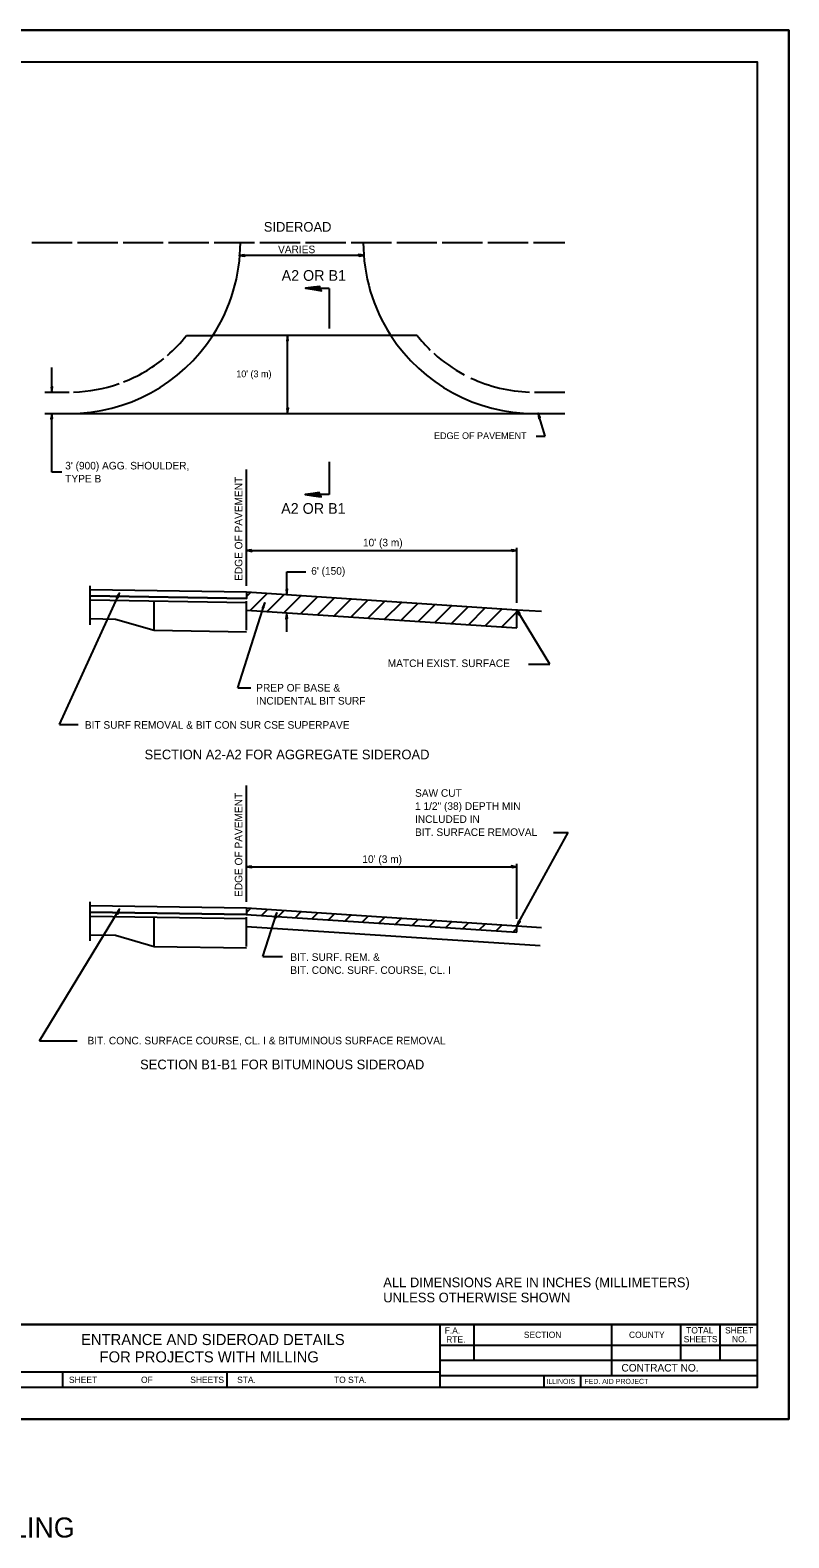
# Model space of a CAD drawing. Extents: x 90314 to 90994, y 69720 to 70198.
# Drawn here: x 90753.9 to 90994.2, y 69720.2 to 70197.7 of the extents above; entities that cross this region are included whole.
import ezdxf

# ---------------------------------------------------------------- set-up
doc = ezdxf.new("R2010")
doc.units = 0
for name, color, linetype in [('Design_EX_Roadway Dimensions', 7, 'Continuous'), ('Design_EX_Roadway Notes', 7, 'Continuous'), ('Level 48', 7, 'Continuous'), ('ROW_EX ROW Line', 7, 'Continuous'), ('Sheets_50 Reference Boundary', 7, 'Continuous'), ('Sheets_General Details', 7, 'Continuous'), ('Sheets_Printer Plotting Border', 7, 'Continuous'), ('Topo_EOP', 7, 'Continuous')]:
    doc.layers.add(name, color=color, linetype=linetype)

msp = doc.modelspace()

# ---------------------------------------------------------------- linework, layer by layer
at = {"layer": 'Design_EX_Roadway Dimensions'}
for p, q in [((90859.11, 70126.39), (90820.16, 70126.39)), ((90848.59, 70115.89), (90844.13, 70115.89)), ((90848.59, 70115.89), (90848.59, 70103.28)), ((90835.44, 70076.3), (90835.44, 70101.01)), ((90848.59, 70061.03), (90848.59, 70050.61)), ((90822.44, 70021.74), (90822.44, 70058.57)), ((90848.59, 70050.61), (90844.13, 70050.61)), ((90822.44, 70032.88), (90908.04, 70032.88)), ((90908.04, 70016.37), (90908.04, 70033.79)), ((90835.17, 70026.13), (90841.17, 70026.13)), ((90835.17, 70018.99), (90835.17, 70026.13)), ((90835.17, 70007.13), (90835.17, 70013)), ((90822.44, 69921.61), (90822.44, 69958.44)), ((90822.44, 69932.75), (90908.04, 69932.75)), ((90908.04, 69916.24), (90908.04, 69933.66))]:
    msp.add_line(p, q, dxfattribs=at)
for points in [[(90821.72, 70126.37), (90821.67, 70126.6), (90821.01, 70126.5), (90820.16, 70126.39), (90821.07, 70126.27), (90821.86, 70126.13), (90821.72, 70126.37), (90821.65, 70126.52), (90820.73, 70126.39), (90821.74, 70126.22), (90821.59, 70126.41), (90821.16, 70126.39), (90821.57, 70126.32)], [(90858.08, 70126.42), (90858.13, 70126.18), (90858.79, 70126.29), (90859.63, 70126.39), (90858.73, 70126.52), (90857.94, 70126.65), (90858.08, 70126.42), (90858.15, 70126.26), (90859.07, 70126.39), (90858.07, 70126.57), (90858.21, 70126.37), (90858.63, 70126.4), (90858.23, 70126.46)], [(90845.77, 70115.9), (90845.62, 70116.59), (90843.65, 70116.29), (90841.11, 70115.97), (90843.82, 70115.6), (90846.19, 70115.18), (90845.77, 70115.9), (90845.56, 70116.36), (90842.82, 70115.96), (90845.82, 70115.44), (90845.38, 70116.03), (90844.11, 70115.95), (90845.33, 70115.76)], [(90835.42, 70099.46), (90835.65, 70099.51), (90835.55, 70100.17), (90835.44, 70101.01), (90835.32, 70100.11), (90835.18, 70099.32), (90835.42, 70099.46), (90835.57, 70099.53), (90835.44, 70100.45), (90835.26, 70099.44), (90835.46, 70099.59), (90835.43, 70100.01), (90835.37, 70099.61)], [(90835.46, 70077.85), (90835.23, 70077.8), (90835.33, 70077.14), (90835.44, 70076.3), (90835.56, 70077.2), (90835.7, 70077.99), (90835.46, 70077.85), (90835.31, 70077.78), (90835.44, 70076.87), (90835.62, 70077.87), (90835.42, 70077.72), (90835.45, 70077.3), (90835.51, 70077.71)], [(90845.65, 70050.59), (90845.49, 70051.28), (90843.52, 70050.98), (90840.99, 70050.65), (90843.69, 70050.28), (90846.07, 70049.87), (90845.65, 70050.59), (90845.44, 70051.05), (90842.69, 70050.65), (90845.7, 70050.12), (90845.25, 70050.72), (90843.99, 70050.63), (90845.21, 70050.45)], [(90823.99, 70032.86), (90823.94, 70033.09), (90823.29, 70032.99), (90822.44, 70032.88), (90823.34, 70032.76), (90824.13, 70032.62), (90823.99, 70032.86), (90823.93, 70033.01), (90823.01, 70032.88), (90824.01, 70032.7), (90823.86, 70032.9), (90823.44, 70032.87), (90823.85, 70032.81)], [(90906.48, 70032.9), (90906.53, 70032.67), (90907.19, 70032.77), (90908.04, 70032.88), (90907.13, 70033), (90906.34, 70033.14), (90906.48, 70032.9), (90906.55, 70032.75), (90907.47, 70032.88), (90906.47, 70033.06), (90906.61, 70032.86), (90907.04, 70032.89), (90906.63, 70032.95)], [(90835.19, 70020.54), (90834.96, 70020.49), (90835.06, 70019.83), (90835.17, 70018.99), (90835.29, 70019.89), (90835.43, 70020.68), (90835.19, 70020.54), (90835.04, 70020.47), (90835.17, 70019.55), (90835.35, 70020.56), (90835.15, 70020.41), (90835.18, 70019.99), (90835.24, 70020.39)], [(90835.15, 70011.44), (90835.38, 70011.49), (90835.28, 70012.15), (90835.17, 70013), (90835.04, 70012.09), (90834.9, 70011.3), (90835.15, 70011.44), (90835.3, 70011.51), (90835.17, 70012.43), (90834.99, 70011.43), (90835.19, 70011.57), (90835.16, 70012), (90835.1, 70011.59)], [(90823.99, 69932.73), (90823.94, 69932.96), (90823.29, 69932.86), (90822.44, 69932.75), (90823.34, 69932.63), (90824.13, 69932.49), (90823.99, 69932.73), (90823.93, 69932.88), (90823.01, 69932.75), (90824.01, 69932.57), (90823.86, 69932.77), (90823.44, 69932.74), (90823.85, 69932.68)], [(90906.48, 69932.77), (90906.53, 69932.54), (90907.19, 69932.64), (90908.04, 69932.75), (90907.13, 69932.87), (90906.34, 69933.01), (90906.48, 69932.77), (90906.55, 69932.62), (90907.47, 69932.75), (90906.47, 69932.93), (90906.61, 69932.73), (90907.04, 69932.76), (90906.63, 69932.82)]]:
    msp.add_lwpolyline(points, dxfattribs=at)
at = {"layer": 'Design_EX_Roadway Notes'}
for p, q in [((90760.78, 70083.07), (90760.78, 70090.83)), ((90760.78, 70057.7), (90760.78, 70076.3)), ((90917.02, 70069.14), (90914.79, 70076.38)), ((90914.2, 70069.14), (90917.02, 70069.14)), ((90763.91, 70057.7), (90760.78, 70057.7)), ((90763.23, 69977.77), (90782.22, 70019.43)), ((90819.67, 69989.39), (90828.22, 70016.33)), ((90918.53, 69996.9), (90908.04, 70014.17)), ((90911.73, 69996.9), (90918.53, 69996.9)), ((90819.67, 69989.39), (90823.81, 69989.39)), ((90763.23, 69977.77), (90769.13, 69977.77)), ((90908.04, 69914.04), (90924.34, 69943.58)), ((90919.67, 69943.58), (90924.34, 69943.58)), ((90756.91, 69877.63), (90782.22, 69919.3)), ((90827.64, 69904.29), (90832.05, 69918.18)), ((90827.64, 69904.29), (90833.86, 69904.29)), ((90756.91, 69877.63), (90768.85, 69877.63))]:
    msp.add_line(p, q, dxfattribs=at)
for points in [[(90760.8, 70084.63), (90760.57, 70084.57), (90760.67, 70083.92), (90760.78, 70083.07), (90760.9, 70083.97), (90761.04, 70084.76), (90760.8, 70084.63), (90760.65, 70084.56), (90760.78, 70083.64), (90760.95, 70084.64), (90760.76, 70084.49), (90760.78, 70084.07), (90760.85, 70084.48)], [(90760.75, 70074.74), (90760.99, 70074.8), (90760.88, 70075.45), (90760.78, 70076.3), (90760.65, 70075.4), (90760.51, 70074.6), (90760.75, 70074.74), (90760.91, 70074.81), (90760.78, 70075.73), (90760.6, 70074.73), (90760.8, 70074.88), (90760.77, 70075.3), (90760.71, 70074.89)], [(90915.23, 70074.89), (90915.43, 70075.01), (90915.14, 70075.6), (90914.79, 70076.38), (90914.94, 70075.48), (90915.04, 70074.68), (90915.23, 70074.89), (90915.35, 70075), (90914.96, 70075.84), (90915.08, 70074.83), (90915.23, 70075.03), (90915.08, 70075.42), (90915.14, 70075.01)], [(90781.56, 70018.03), (90781.79, 70017.98), (90781.97, 70018.62), (90782.22, 70019.43), (90781.73, 70018.66), (90781.28, 70018), (90781.56, 70018.03), (90781.72, 70018.03), (90781.98, 70018.92), (90781.41, 70018.08), (90781.65, 70018.13), (90781.8, 70018.52), (90781.57, 70018.18)], [(90827.73, 70014.85), (90827.97, 70014.83), (90828.07, 70015.49), (90828.22, 70016.33), (90827.83, 70015.51), (90827.46, 70014.79), (90827.73, 70014.85), (90827.9, 70014.87), (90828.05, 70015.79), (90827.58, 70014.88), (90827.81, 70014.96), (90827.91, 70015.38), (90827.73, 70015.01)], [(90908.83, 70012.83), (90909, 70013), (90908.57, 70013.51), (90908.04, 70014.17), (90908.4, 70013.34), (90908.69, 70012.59), (90908.83, 70012.83), (90908.92, 70012.97), (90908.33, 70013.69), (90908.7, 70012.74), (90908.79, 70012.97), (90908.55, 70013.31), (90908.71, 70012.94)], [(90781.56, 69917.9), (90781.79, 69917.85), (90781.97, 69918.49), (90782.22, 69919.3), (90781.73, 69918.53), (90781.28, 69917.87), (90781.56, 69917.9), (90781.72, 69917.9), (90781.98, 69918.79), (90781.41, 69917.95), (90781.65, 69918), (90781.8, 69918.39), (90781.57, 69918.05)], [(90831.56, 69916.71), (90831.79, 69916.69), (90831.9, 69917.34), (90832.05, 69918.18), (90831.66, 69917.36), (90831.28, 69916.65), (90831.56, 69916.71), (90831.72, 69916.73), (90831.87, 69917.64), (90831.4, 69916.74), (90831.63, 69916.82), (90831.74, 69917.23), (90831.56, 69916.86)], [(90908.81, 69915.39), (90908.58, 69915.46), (90908.35, 69914.84), (90908.04, 69914.04), (90908.58, 69914.77), (90909.09, 69915.4), (90908.81, 69915.39), (90908.64, 69915.41), (90908.31, 69914.54), (90908.95, 69915.33), (90908.71, 69915.3), (90908.53, 69914.92), (90908.78, 69915.24)]]:
    msp.add_lwpolyline(points, dxfattribs=at)
at = {"layer": 'Level 48'}
msp.add_lwpolyline([(90314.18, 70197.74), (90994.18, 70197.74), (90994.18, 69757.74), (90314.18, 69757.74)], close=True, dxfattribs=at)
at = {"layer": 'ROW_EX ROW Line'}
for p, q in [((90766.29, 70130.48), (90766.29, 70130.48)), ((90913.61, 70130.48), (90913.61, 70130.48)), ((90908.04, 70014.17), (90908.04, 70014.17)), ((90908.04, 69914.04), (90908.04, 69914.04))]:
    msp.add_line(p, q, dxfattribs=at)
for points in [[(90754.44, 70130.48), (90767.19, 70130.48)], [(90764.63, 70130.48), (90767.19, 70130.48)], [(90768.88, 70130.48), (90781.64, 70130.48)], [(90783.33, 70130.48), (90796.08, 70130.48)], [(90797.77, 70130.48), (90810.53, 70130.48)], [(90812.22, 70130.48), (90824.97, 70130.48)], [(90826.66, 70130.48), (90839.42, 70130.48)], [(90841.11, 70130.48), (90853.86, 70130.48)], [(90855.55, 70130.48), (90868.31, 70130.48)], [(90870, 70130.48), (90882.75, 70130.48)], [(90884.44, 70130.48), (90897.19, 70130.48)], [(90898.89, 70130.48), (90911.64, 70130.48)], [(90913.33, 70130.48), (90923.21, 70130.48)]]:
    msp.add_lwpolyline(points, dxfattribs=at)
at = {"layer": 'Sheets_50 Reference Boundary'}
msp.add_lwpolyline([(90354.18, 70187.74), (90984.18, 70187.74), (90984.18, 69787.74), (90354.18, 69787.74)], close=True, dxfattribs=at)
at = {"layer": 'Sheets_General Details'}
for p, q in [((90994.18, 70197.74), (90314.18, 70197.74)), ((90994.18, 69757.74), (90994.18, 70197.74)), ((90868.14, 70101.01), (90811.76, 70101.01)), ((90758.61, 70076.3), (90923.21, 70076.3)), ((90772.88, 70009.39), (90772.88, 70021.77)), ((90772.88, 70020.61), (90822.46, 70019.82)), ((90822.45, 70018.37), (90823.81, 70019.73)), ((90822.46, 70019.82), (90908.04, 70014.17)), ((90823.71, 70013.97), (90829.11, 70019.38)), ((90829.01, 70013.62), (90834.41, 70019.02)), ((90834.32, 70013.27), (90839.71, 70018.67)), ((90839.63, 70012.92), (90845.01, 70018.31)), ((90844.93, 70012.57), (90850.32, 70017.95)), ((90850.24, 70012.22), (90855.62, 70017.6)), ((90855.54, 70011.87), (90860.92, 70017.24)), ((90822.44, 70014.06), (90908.04, 70008.4)), ((90861.02, 70011.69), (90866.22, 70016.89)), ((90866.16, 70011.17), (90871.57, 70016.58)), ((90866.22, 70016.89), (90866.22, 70016.89)), ((90871.46, 70010.82), (90876.84, 70016.2)), ((90876.77, 70010.47), (90882.15, 70015.85)), ((90882.08, 70010.12), (90887.47, 70015.51)), ((90887.38, 70009.77), (90892.78, 70015.16)), ((90892.69, 70009.42), (90898.09, 70014.82)), ((90897.99, 70009.07), (90903.4, 70014.47)), ((90903.3, 70008.72), (90908.04, 70013.45)), ((90908.04, 70008.4), (90908.04, 70014.17)), ((90772.88, 69909.26), (90772.88, 69921.64)), ((90772.88, 69920.48), (90822.46, 69919.7)), ((90772.88, 69918.4), (90822.45, 69917.62)), ((90822.32, 69917.63), (90908.04, 69911.97)), ((90822.45, 69918.24), (90823.81, 69919.6)), ((90822.46, 69919.7), (90908.04, 69914.04)), ((90827.18, 69917.31), (90829.11, 69919.25)), ((90832.48, 69916.96), (90834.41, 69918.89)), ((90837.79, 69916.61), (90839.71, 69918.54)), ((90843.09, 69916.26), (90845.01, 69918.18)), ((90848.4, 69915.91), (90850.32, 69917.82)), ((90853.71, 69915.56), (90855.62, 69917.47)), ((90859.01, 69915.21), (90860.92, 69917.11)), ((90864.32, 69914.86), (90866.22, 69916.76)), ((90866.22, 69916.76), (90866.22, 69916.76)), ((90869.62, 69914.51), (90871.53, 69916.41)), ((90874.93, 69914.15), (90876.88, 69916.1)), ((90880.24, 69913.81), (90882.18, 69915.75)), ((90885.54, 69913.45), (90887.49, 69915.4)), ((90890.85, 69913.1), (90892.79, 69915.05)), ((90896.15, 69912.75), (90898.1, 69914.7)), ((90901.46, 69912.4), (90903.41, 69914.35)), ((90906.77, 69912.05), (90908.04, 69913.32)), ((90908.04, 69911.97), (90908.04, 69914.04)), ((90354.18, 69787.74), (90984.18, 69787.74)), ((90883.66, 69787.74), (90883.66, 69767.74)), ((90894.46, 69787.74), (90894.46, 69776.44)), ((90938.06, 69787.74), (90938.06, 69771.64)), ((90959.91, 69787.74), (90959.91, 69776.44)), ((90972.32, 69787.74), (90972.32, 69776.44)), ((90883.66, 69781.24), (90984.18, 69781.24)), ((90883.66, 69776.44), (90984.18, 69776.44)), ((90729.66, 69772.74), (90883.66, 69772.74)), ((90764.18, 69772.74), (90764.18, 69767.74)), ((90816.18, 69772.74), (90816.18, 69767.74)), ((90883.66, 69771.64), (90984.18, 69771.64)), ((90916.61, 69771.64), (90916.61, 69767.74)), ((90928.21, 69771.64), (90928.21, 69767.74)), ((90994.18, 69757.74), (90314.18, 69757.74))]:
    msp.add_line(p, q, dxfattribs=at)
msp.add_lwpolyline([(90354.18, 70187.74), (90984.18, 70187.74), (90984.18, 69767.74), (90354.18, 69767.74)], close=True, dxfattribs=at)
at = {"layer": 'Sheets_Printer Plotting Border'}
msp.add_lwpolyline([(90314.18, 69757.74), (90994.18, 69757.74), (90994.18, 70197.74), (90314.18, 70197.74)], close=True, dxfattribs=at)
at = {"layer": 'Topo_EOP'}
for p, q in [((90803.43, 70101.01), (90811.76, 70101.01)), ((90876.47, 70101.01), (90868.14, 70101.01)), ((90758.61, 70083.07), (90766.29, 70083.07)), ((90913.61, 70083.07), (90923.21, 70083.07)), ((90772.88, 70018.53), (90822.45, 70017.75)), ((90772.88, 70017.24), (90822.44, 70016.45)), ((90793.15, 70007.64), (90793.15, 70016.9)), ((90822.44, 70007.64), (90822.44, 70016.9)), ((90908.04, 70014.17), (90915.85, 70013.67)), ((90772.88, 70011.33), (90780.92, 70011.21)), ((90780.92, 70011.21), (90793.15, 70007.64)), ((90793.15, 70007.64), (90822.44, 70007.18)), ((90772.88, 69917.11), (90822.44, 69916.32)), ((90793.15, 69907.51), (90793.15, 69916.77)), ((90822.44, 69907.51), (90822.44, 69916.77)), ((90822.44, 69913.78), (90915.48, 69907.75)), ((90908.04, 69914.04), (90915.85, 69913.54)), ((90772.88, 69911.21), (90780.92, 69911.08)), ((90780.92, 69911.08), (90793.15, 69907.51)), ((90793.15, 69907.51), (90822.44, 69907.05))]:
    msp.add_line(p, q, dxfattribs=at)
for points in [[(90822.46, 70019.82), (90822.45, 70017.75), (90772.88, 70018.53), (90772.88, 70020.61)], [(90822.46, 69919.7), (90822.45, 69917.62), (90772.88, 69918.4), (90772.88, 69920.48)]]:
    msp.add_lwpolyline(points, close=True, dxfattribs=at)
for centre, radius, start, end in [((90766.29, 70130.48), 54.19, 327.0547, 0), ((90913.61, 70130.48), 54.19, 180, 212.9453), ((90766.29, 70130.48), 54.19, 270, 327.0547), ((90766.29, 70130.48), 47.41, 310.9848, 321.5716), ((90913.61, 70130.48), 54.19, 212.9453, 270), ((90913.61, 70130.48), 47.41, 218.4284, 225.9394), ((90766.29, 70130.48), 47.41, 291.2642, 309.1657), ((90913.61, 70130.48), 47.41, 227.7682, 242.0502), ((90766.29, 70130.48), 47.41, 271.6812, 289.4401), ((90913.61, 70130.48), 47.41, 244.9251, 268.0587)]:
    msp.add_arc(centre, radius, start, end, dxfattribs=at)

# ---------------------------------------------------------------- texts
at = {"layer": 'Design_EX_Roadway Dimensions'}
for s, height, p in [('VARIES', 2.4, (90832.42, 70127.09)), ('A2 OR B1', 3.387, (90833.55, 70118.34)), ("10' (3 m) ", 2.133, (90819.19, 70087.8)), ('A2 OR B1', 3.387, (90833.41, 70044.54)), ("10' (3 m) ", 2.4, (90859.31, 70034.23)), ("6' (150)", 2.4, (90842.93, 70025.25)), ("10' (3 m) ", 2.4, (90859.12, 69933.95))]:
    msp.add_text(s, height=height, dxfattribs=at).set_placement(p)
at = {"layer": 'Design_EX_Roadway Notes'}
for s, height, p in [('SIDEROAD', 3.067, (90827.91, 70133.9)), ('EDGE OF PAVEMENT', 2.1333, (90881.81, 70068.21)), ("3' (900) AGG. SHOULDER, ", 2.3999, (90765.02, 70058.59)), ('TYPE B', 2.4, (90765.02, 70054.46)), ('MATCH EXIST. SURFACE', 2.3999, (90867.15, 69995.99)), ('PREP OF BASE &', 2.3999, (90825.52, 69988.24)), ('INCIDENTAL BIT SURF', 2.3999, (90825.52, 69984.11)), ('BIT SURF REMOVAL & BIT CON SUR CSE SUPERPAVE', 2.3999, (90771.24, 69976.46)), ('SAW CUT', 2.4, (90875.8, 69954.9)), ('1 1/2" (38) DEPTH MIN', 2.3999, (90875.8, 69950.76)), ('INCLUDED IN', 2.3999, (90875.8, 69946.63)), ('BIT. SURFACE REMOVAL', 2.3999, (90875.8, 69942.5)), ('BIT. SURF. REM. & ', 2.3999, (90836.31, 69902.93)), ('BIT. CONC. SURF. COURSE, CL. I ', 2.3999, (90836.31, 69898.8)), ('BIT. CONC. SURFACE COURSE, CL. I & BITUMINOUS SURFACE REMOVAL', 2.3999, (90772.08, 69876.48))]:
    msp.add_text(s, height=height, dxfattribs=at).set_placement(p)
for p in [(90821.12, 70023.29), (90821.12, 69923.17)]:
    msp.add_text('EDGE OF PAVEMENT', height=2.3999, rotation=90, dxfattribs=at).set_placement(p)
at = {"layer": 'Sheets_General Details'}
for s, height, p in [('SECTION A2-A2 FOR AGGREGATE SIDEROAD', 3.0666, (90790.15, 69966.77)), ('SECTION B1-B1 FOR BITUMINOUS SIDEROAD', 3.0666, (90788.73, 69868.58)), ('ALL DIMENSIONS ARE IN INCHES (MILLIMETERS)', 3.0666, (90865.74, 69799.56)), ('UNLESS OTHERWISE SHOWN', 3.0666, (90865.74, 69794.76)), ('ENTRANCE AND SIDEROAD DETAILS', 3.5, (90770.04, 69781.24)), ('F.A.  ', 2, (90885.2, 69784.84)), ('RTE.', 2, (90885.67, 69782.04)), ('SECTION', 2, (90910.26, 69783.49)), ('COUNTY', 2, (90943.55, 69783.49)), ('SHEETS', 2, (90960.89, 69782.11)), ('TOTAL', 2, (90961.67, 69784.91)), ('SHEET', 2, (90973.97, 69784.91)), ('NO.', 2, (90976.17, 69782.11)), ('FOR PROJECTS WITH MILLING', 3.5, (90775.9, 69775.74)), ('CONTRACT NO.      ', 2.4, (90941.17, 69772.84)), ('SHEET', 2, (90766.22, 69769.24)), ('OF', 2, (90789.03, 69769.24)), ('SHEETS', 2, (90804.62, 69769.24)), ('STA.', 2, (90819.47, 69769.24)), ('TO STA.', 2, (90850.14, 69769.24)), ('ILLINOIS', 1.6, (90917.39, 69768.93)), ('FED. AID PROJECT', 1.6, (90929.42, 69768.93))]:
    msp.add_text(s, height=height, dxfattribs=at).set_placement(p)
msp.add_text('FOR RURAL SMART AND CONTRACT MAINT. WITH MILLING', height=6.3492, rotation=359.9884, dxfattribs=at).set_placement((90525.56, 69720.31))

doc.saveas('drawing.dxf')
